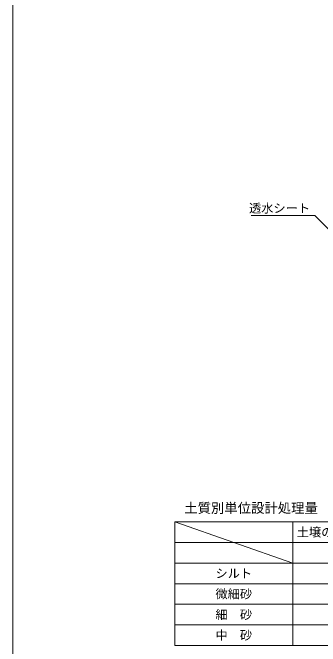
# Model space of a CAD drawing. Units: millimetres at full size; details may follow other scales. Extents: x 47228 to 87734, y -20408 to -2620.
# Drawn here: x 55360 to 56403, y -17161 to -15008 of the extents above; entities that cross this region are included whole.
import ezdxf
from ezdxf.enums import TextEntityAlignment as Align

# ---------------------------------------------------------------- set-up
doc = ezdxf.new("R2010")
doc.units = ezdxf.units.MM
doc.header["$LTSCALE"] = 40
for name, color, linetype, lineweight in [('0_2', 7, 'Continuous', 5), ('Defpoints_3', 8, 'Continuous', 0), ('寸法線', 7, 'Continuous', 9), ('枠', 5, 'Continuous', 5)]:
    doc.layers.add(name, color=color, linetype=linetype, lineweight=lineweight)
doc.styles.add('ＭＳ ゴシック', font='')
doc.styles.get('ＭＳ ゴシック').set_extended_font_data('MS Gothic')

msp = doc.modelspace()

# ---------------------------------------------------------------- linework, layer by layer
at = {"layer": '0_2', "lineweight": 13}
for p, q in [((55909.61, -16737.81), (57909.61, -16737.81)), ((55909.61, -16737.81), (55909.61, -17157.81)), ((55909.61, -16737.81), (56309.61, -16877.81)), ((56309.61, -16737.81), (56309.61, -17157.81)), ((55909.61, -16877.81), (57909.61, -16877.81)), ((55909.61, -16947.81), (57909.61, -16947.81)), ((55909.61, -17017.81), (57909.61, -17017.81)), ((55909.61, -17087.81), (57909.61, -17087.81)), ((55909.61, -17157.81), (57909.61, -17157.81))]:
    msp.add_line(p, q, dxfattribs=at)
at = {"layer": 'Defpoints_3'}
msp.add_line((55909.61, -16807.81), (57909.61, -16807.81), dxfattribs=at)
at = {"layer": '寸法線'}
msp.add_lwpolyline([(56541.2, -15853.92), (56384.31, -15697.02), (56168.19, -15697.02)], dxfattribs=at)
at = {"layer": '枠', "lineweight": 20}
msp.add_line((55359.61, -18321.16), (55359.61, -13841.16), dxfattribs=at)

# ---------------------------------------------------------------- texts
at = {"layer": '0_2', "style": 'ＭＳ ゴシック'}
msp.add_text('土質別単位設計処理量', height=33.23, dxfattribs=at).set_placement((55941.5, -16690.69), align=Align.MIDDLE_LEFT)
for s, p in [('土壌の飽和浸透係数', (56509.61, -16772.81)), ('シルト', (56109.61, -16912.81)), ('微細砂', (56109.61, -16982.81)), ('細\u3000砂', (56109.61, -17052.81)), ('中\u3000砂', (56109.61, -17122.81))]:
    msp.add_text(s, height=30.38, dxfattribs=at).set_placement(p, align=Align.MIDDLE_CENTER)
at = {"layer": '寸法線', "style": 'ＭＳ ゴシック'}
msp.add_text('透水シート', height=30.38, dxfattribs=at).set_placement((56368.31, -15657), align=Align.TOP_RIGHT)

doc.saveas('drawing.dxf')
